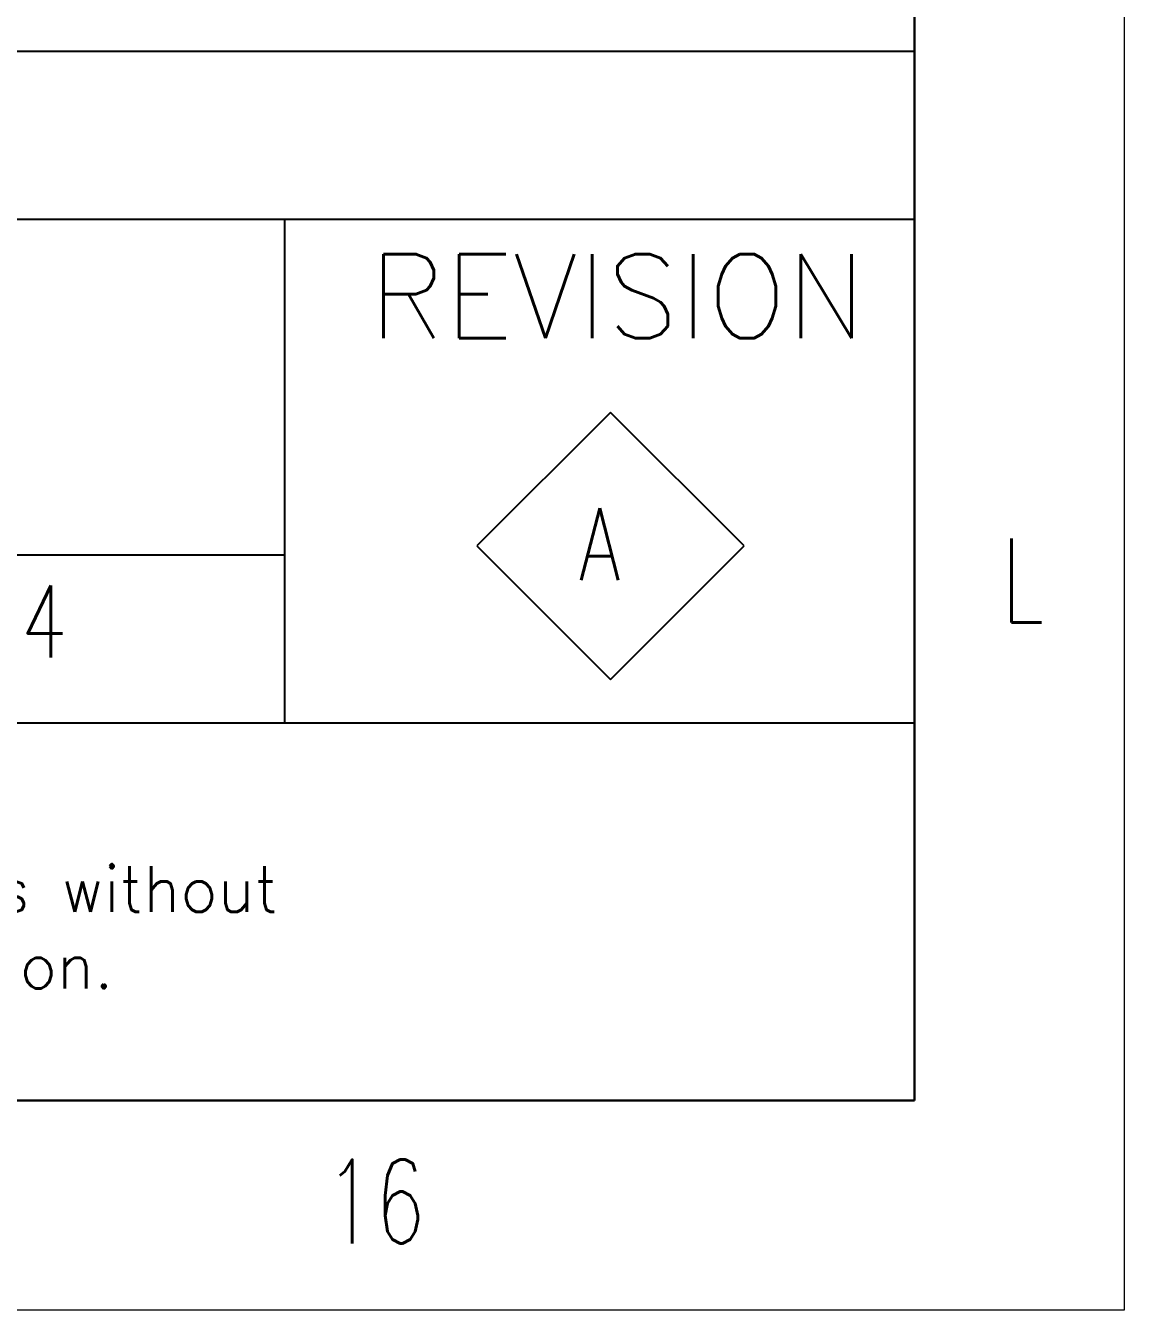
# Model space of a CAD drawing. Header units: inches. Extents: x 1078 to 5607, y 633 to 1543.
# Drawn here: x 5567.07 to 5606.73, y 633.47 to 679.88 of the extents above; entities that cross this region are included whole.
import ezdxf

# ---------------------------------------------------------------- set-up
doc = ezdxf.new("R2010")
doc.units = ezdxf.units.IN
doc.header["$MEASUREMENT"] = 0
doc.layers.add('E-MDB', color=1, linetype='Continuous', lineweight=30)
doc.layers.add('TEG BORDER', color=7, linetype='Continuous')
doc.styles.add('TAVE1', font='ROMANS.shx', dxfattribs={"width": 0.75})
doc.styles.add('TEG BORDER', font='txt_qlt.shx', dxfattribs={"width": 0.7, "bigfont": 'hztxt.shx'})

# ---------------------------------------------------------------- blocks, each defined once
blk = doc.blocks.new('252 BORDER A2')
for p, q in [((589, 5), (589, 116)), ((489, 5), (589, 5))]:
    blk.add_line(p, q)
at = {"color": 5, "lineweight": 15}
blk.add_lwpolyline([(0, 420), (594, 420), (594, 0), (0, 0)], close=True, dxfattribs=at)
blk.add_lwpolyline([(5, 415), (589, 415), (589, 5), (5, 5)], close=True)
at = {"layer": 'TEG BORDER'}
for p, q in [((489, 30), (589, 30)), ((489, 26), (589, 26)), ((574, 26), (574, 14)), ((581.763, 21.392), (578.581, 18.21)), ((584.945, 18.21), (581.763, 21.392)), ((578.581, 18.21), (581.763, 15.028)), ((581.763, 15.028), (584.945, 18.21)), ((504, 18), (574, 18)), ((489, 14), (589, 14)), ((489, 14), (589, 14))]:
    blk.add_line(p, q, dxfattribs=at)
at = {"char_height": 2, "width": 2, "style": 'TEG BORDER'}
for s, insert, attachment_point in [('L', (592.09, 18.389), 3), ('\\pi0.033333;16', (574.922, 1.593), 7)]:
    blk.add_mtext(s, dxfattribs=dict(at, insert=insert, attachment_point=attachment_point))
at = {"layer": 'TEG BORDER', "style": 'TEG BORDER'}
blk.add_text('REVISION', height=2, dxfattribs=at).set_placement((576.015, 23.164))
at = {"layer": 'TEG BORDER', "color": 7, "style": 'TEG BORDER'}
for s, p in [('Corporation and any Information, contained in this Drawing will not be Reproduced, Disclosed to others without', (490.612, 9.492)), ('Explicit Written Permission from ZICOM Equipment Pte Ltd., & Sinopec Petroleum Engineering Corporation.', (490.561, 7.67))]:
    blk.add_text(s, height=1.0875, dxfattribs=at).set_placement(p)

msp = doc.modelspace()

# ---------------------------------------------------------------- block references
at = {"xscale": 1.5163271442, "yscale": 1.5163271442, "zscale": 1.5163271442}
msp.add_blockref('252 BORDER A2', (4706.036, 633.472), dxfattribs=at)

# ---------------------------------------------------------------- texts
at = {"color": 0, "lineweight": -3, "style": 'TAVE1', "width": 0.75}
msp.add_text('4', height=2.593, dxfattribs=at).set_placement((5566.891, 657.059))
at = {"layer": 'E-MDB', "color": 0, "lineweight": 0, "style": 'TAVE1', "width": 0.75}
msp.add_text('A', height=2.593, dxfattribs=at).set_placement((5587.043, 659.853))

doc.saveas('drawing.dxf')
